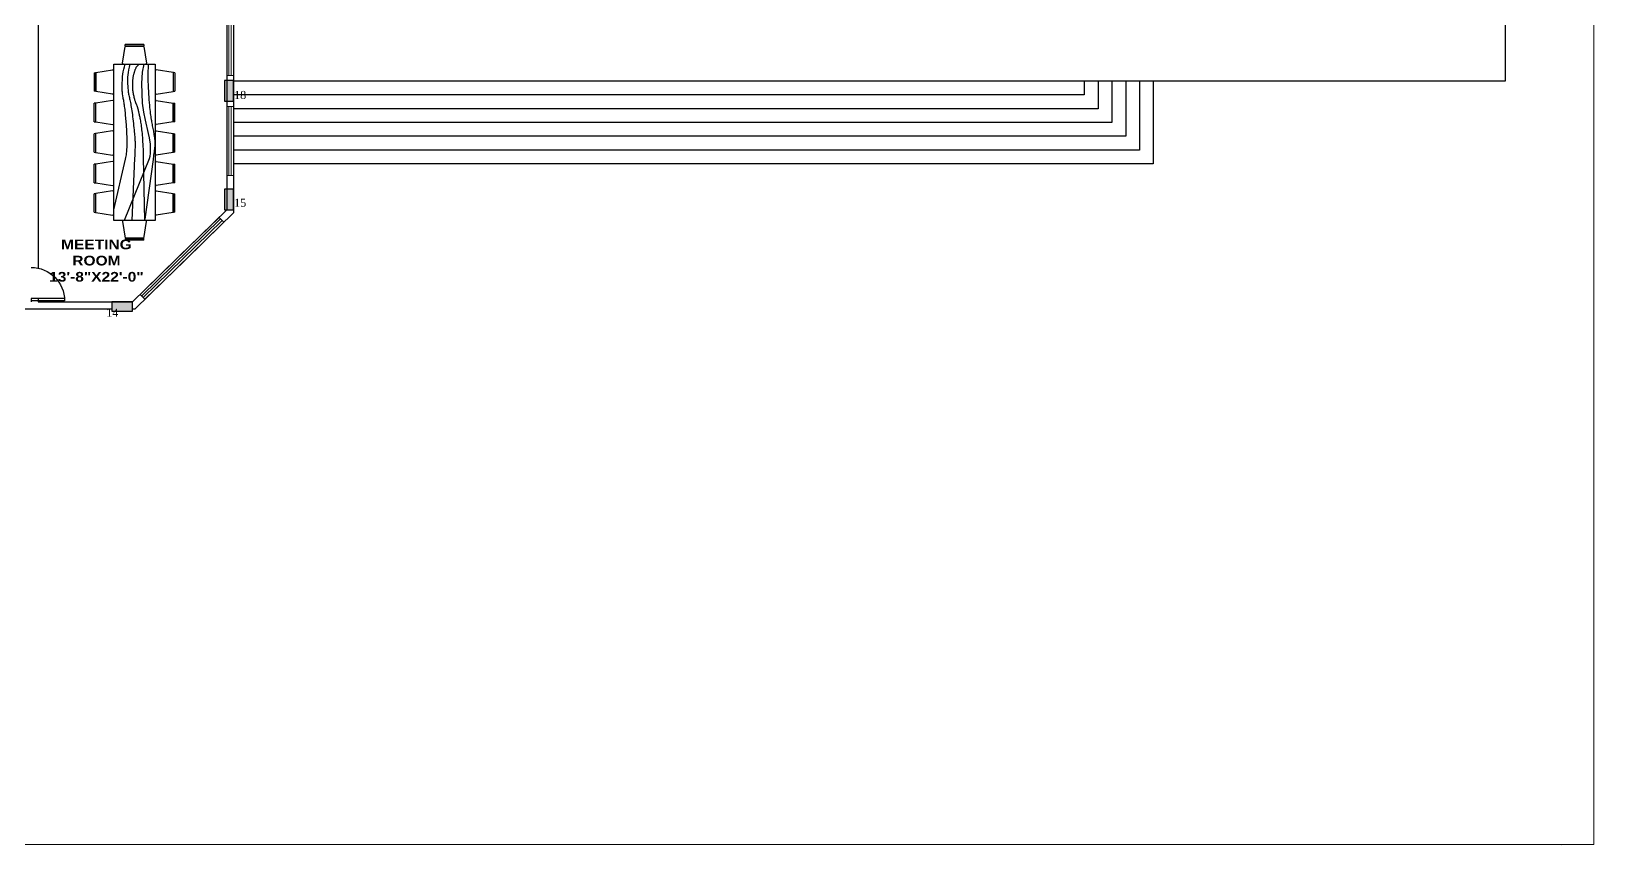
# Model space of a CAD drawing. Extents: x -57174 to 10055, y -18330 to 89882.
# Drawn here: x -23924 to 10055, y 47194 to 64905 of the extents above; entities that cross this region are included whole.
import ezdxf

# ---------------------------------------------------------------- set-up
doc = ezdxf.new("R2010")
doc.units = 0
doc.header["$LTSCALE"] = 50
doc.header["$MEASUREMENT"] = 0
doc.layers.get('0').update_dxf_attribs({"color": 8, "linetype": 'CONTINUOUS'})
doc.layers.get('Defpoints').update_dxf_attribs({"color": 8, "linetype": 'CONTINUOUS'})
for name, color, linetype in [('COLUMN', 8, 'CONTINUOUS'), ('COLUMN HATCH', 8, 'CONTINUOUS'), ('FURNITURE_1', 8, 'CONTINUOUS'), ('OUTER LINE', 8, 'CONTINUOUS'), ('STAIR', 8, 'CONTINUOUS'), ('SUPPLY', 6, 'CONTINUOUS'), ('TEXT', 8, 'CONTINUOUS'), ('WALL', 8, 'CONTINUOUS'), ('WINDOOW', 8, 'CONTINUOUS'), ('XREF-ARCH', 8, 'CONTINUOUS')]:
    doc.layers.add(name, color=color, linetype=linetype)
doc.styles.add('H St Bt', font='ariblk.ttf', dxfattribs={"height": 50})
doc.styles.add('TECHNICBOLD', font='times.ttf', dxfattribs={"height": 10})

# ---------------------------------------------------------------- blocks, each defined once
blk = doc.blocks.new('D2')
at = {"layer": 'OUTER LINE', "color": 0, "linetype": 'Continuous'}
for p, q in [((73118, 16585.2), (73118, 16614.2)), ((73118, 16614.2), (73121, 16614.2)), ((73120, 16585.2), (73120, 16614.2)), ((73120, 16608.2), (73121, 16608.2))]:
    blk.add_line(p, q, dxfattribs=at)
blk.add_arc((73120, 16614.2), 29, 180, 270, dxfattribs=at)
blk = doc.blocks.new('PLAN')
at = {"layer": 'COLUMN HATCH', "linetype": 'Continuous'}
for points in [[(20875, 3038), (20875, 3488), (20675, 3488), (20675, 3038)], [(20875, 3038), (20875, 3488), (20675, 3488), (20675, 3038)], [(20875, 675), (20875, 1125), (20675, 1125), (20675, 675)], [(20875, 675), (20875, 1125), (20675, 1125), (20675, 675)], [(18225, -1525), (18675, -1525), (18675, -1325), (18225, -1325)], [(18225, -1525), (18675, -1525), (18675, -1325), (18225, -1325)], [(18225, -1525), (18675, -1525), (18675, -1325), (18225, -1325)]]:
    blk.add_hatch(color=256, dxfattribs=at).paths.add_polyline_path(points)
at = {"linetype": 'Continuous'}
for points in [[(18270, 673), (18528, 1778), (18535, 1812), (18541, 1844), (18546, 1875), (18549, 1906), (18552, 1936), (18555, 1966), (18557, 1997), (18558, 2028), (18559, 2059), (18560, 2090), (18560, 2122), (18560, 2154), (18560, 2186), (18560, 2217), (18559, 2249), (18558, 2280), (18557, 2311), (18556, 2342), (18555, 2373), (18553, 2405), (18551, 2437), (18549, 2470), (18547, 2504), (18544, 2539), (18541, 2576), (18538, 2612), (18535, 2649), (18531, 2686), (18528, 2722), (18524, 2758), (18521, 2793), (18517, 2827), (18514, 2859), (18510, 2891), (18506, 2921), (18502, 2949), (18498, 2977), (18494, 3004), (18490, 3029), (18486, 3053), (18481, 3077), (18477, 3099), (18473, 3122), (18469, 3144), (18465, 3165), (18462, 3188), (18459, 3210), (18457, 3233), (18455, 3257), (18454, 3283), (18453, 3310), (18453, 3339), (18453, 3371), (18454, 3406), (18455, 3443), (18456, 3485), (18458, 3529), (18462, 3577), (18467, 3627), (18475, 3679), (18486, 3732), (18501, 3787), (18520, 3843)], [(18920, 3843), (18888, 3671), (18870, 3421), (18888, 2992), (18916, 2801), (18951, 2627), (19020, 2334), (19042, 2241), (19060, 2106), (19060, 1970), (19060, 1910), (19054, 1834), (19037, 1785), (18499, 444)], [(18620, 3843), (18602, 3777), (18589, 3717), (18580, 3660), (18574, 3609), (18570, 3561), (18569, 3517), (18569, 3477), (18570, 3439), (18571, 3405), (18572, 3372), (18574, 3342), (18576, 3314), (18579, 3287), (18582, 3261), (18585, 3237), (18589, 3213), (18593, 3189), (18597, 3166), (18602, 3142), (18608, 3117), (18613, 3092), (18619, 3066), (18625, 3038), (18631, 3008), (18637, 2976), (18643, 2943), (18649, 2907), (18655, 2870), (18662, 2830), (18668, 2789), (18674, 2745), (18679, 2700), (18685, 2653), (18690, 2605), (18696, 2556), (18701, 2508), (18705, 2461), (18710, 2417), (18714, 2374), (18718, 2336), (18721, 2301), (18724, 2270), (18727, 2241), (18729, 2213), (18731, 2186), (18732, 2159), (18733, 2131), (18733, 2101), (18733, 2067), (18732, 2031), (18731, 1991), (18729, 1949), (18727, 1902), (18725, 1853), (18723, 1800), (18660, 444)], [(18948, 444), (18919, 1812), (18917, 1877), (18915, 1938), (18913, 1996), (18910, 2051), (18908, 2103), (18905, 2154), (18902, 2202), (18899, 2249), (18895, 2293), (18891, 2337), (18887, 2378), (18883, 2417), (18879, 2455), (18874, 2490), (18870, 2523), (18865, 2554), (18860, 2584), (18855, 2611), (18851, 2637), (18846, 2661), (18841, 2684), (18837, 2705), (18832, 2725), (18828, 2745), (18824, 2763), (18820, 2780), (18816, 2796), (18813, 2811), (18810, 2825), (18807, 2838), (18804, 2850), (18801, 2861), (18798, 2872), (18796, 2881), (18793, 2890), (18791, 2898), (18788, 2906), (18786, 2913), (18784, 2920), (18781, 2927), (18778, 2934), (18776, 2941), (18773, 2949), (18770, 2956), (18766, 2964), (18763, 2972), (18760, 2980), (18756, 2989), (18752, 2998), (18748, 3008), (18744, 3019), (18739, 3031), (18735, 3045), (18730, 3060), (18725, 3077), (18720, 3095), (18715, 3116), (18710, 3137), (18705, 3159), (18700, 3182), (18696, 3205), (18692, 3228), (18689, 3250), (18686, 3272), (18685, 3293), (18683, 3313), (18682, 3333), (18682, 3352), (18682, 3371), (18682, 3390), (18682, 3409), (18683, 3427), (18683, 3445), (18684, 3462), (18685, 3480), (18686, 3496), (18687, 3513), (18688, 3528), (18690, 3543), (18692, 3557), (18694, 3570), (18696, 3582), (18699, 3594), (18702, 3606), (18705, 3618), (18708, 3629), (18711, 3640), (18714, 3652), (18718, 3664), (18721, 3676), (18725, 3688), (18729, 3700), (18733, 3713), (18738, 3725), (18742, 3738), (18748, 3751), (18754, 3764), (18760, 3777), (18769, 3790), (18778, 3803), (18790, 3816), (18804, 3830), (18820, 3843)], [(19020, 3843), (19015, 3767), (19011, 3690), (19010, 3615), (19010, 3540), (19012, 3466), (19014, 3394), (19018, 3324), (19022, 3256), (19026, 3190), (19031, 3127), (19035, 3066), (19040, 3008), (19044, 2954), (19049, 2903), (19054, 2856), (19059, 2812), (19063, 2773), (19068, 2737), (19072, 2704), (19077, 2673), (19082, 2643), (19087, 2615), (19092, 2587), (19097, 2559), (19102, 2531), (19108, 2502), (19114, 2473), (19119, 2444), (19125, 2416), (19130, 2388), (19135, 2362), (19140, 2337), (19144, 2315), (19147, 2293), (19151, 2273), (19153, 2254), (19155, 2236), (19157, 2218), (19159, 2201), (19160, 2183), (19161, 2166), (19161, 2147), (19162, 2127), (19161, 2107), (19161, 2084), (19159, 2059), (19157, 2033), (19154, 2003), (19151, 1971), (19146, 1937), (19142, 1901), (19137, 1866), (19132, 1832), (19128, 1799), (19124, 1769), (18948, 472)]]:
    blk.add_lwpolyline(points, dxfattribs=at)
at = {"layer": 'COLUMN', "linetype": 'Continuous'}
for points in [[(20675, 3038), (20875, 3038), (20875, 3488), (20675, 3488)], [(20675, 3038), (20875, 3038), (20875, 3488), (20675, 3488)], [(20675, 675), (20875, 675), (20875, 1125), (20675, 1125)], [(20675, 675), (20875, 675), (20875, 1125), (20675, 1125)], [(18225, -1325), (18225, -1525), (18675, -1525), (18675, -1325)], [(18225, -1325), (18225, -1525), (18675, -1525), (18675, -1325)], [(18225, -1325), (18225, -1525), (18675, -1525), (18675, -1325)]]:
    blk.add_lwpolyline(points, close=True, dxfattribs=at)
at = {"layer": 'FURNITURE_1'}
for p, q in [((18458, 3868), (18514, 4231)), ((18926, 4231), (18514, 4231)), ((18516, 4243), (18520, 4268)), ((18516, 4243), (18924, 4243)), ((18920, 4268), (18520, 4268)), ((18920, 4268), (18924, 4243)), ((18926, 4231), (18983, 3868)), ((18270, 444), (18270, 3843)), ((18270, 3843), (19170, 3843)), ((19170, 3843), (19170, 444)), ((17845, 3657), (17870, 3661)), ((17845, 3657), (17845, 3257)), ((17870, 3253), (17870, 3661)), ((17883, 3663), (18245, 3719)), ((17883, 3662), (17883, 3251)), ((19558, 3663), (19195, 3719)), ((19558, 3662), (19558, 3251)), ((19595, 3657), (19570, 3661)), ((19570, 3253), (19570, 3661)), ((19595, 3657), (19595, 3257)), ((17870, 3253), (17845, 3257)), ((18245, 3194), (17883, 3251)), ((19195, 3194), (19558, 3251)), ((19570, 3253), (19595, 3257)), ((17870, 2997), (17845, 2993)), ((17845, 2593), (17845, 2993)), ((17870, 2997), (17870, 2589)), ((18245, 3056), (17883, 2999)), ((17883, 2588), (17883, 2999)), ((19195, 3056), (19558, 2999)), ((19558, 2588), (19558, 2999)), ((19570, 2997), (19570, 2589)), ((19570, 2997), (19595, 2993)), ((19595, 2593), (19595, 2993)), ((17845, 2593), (17870, 2589)), ((17883, 2587), (18245, 2531)), ((18245, 2392), (17883, 2336)), ((19558, 2587), (19195, 2531)), ((19195, 2392), (19558, 2336)), ((19595, 2593), (19570, 2589)), ((17870, 2334), (17845, 2330)), ((17845, 1930), (17845, 2330)), ((17870, 2334), (17870, 1926)), ((17883, 1924), (17883, 2336)), ((19558, 1924), (19558, 2336)), ((19570, 2334), (19570, 1926)), ((19570, 2334), (19595, 2330)), ((19595, 1930), (19595, 2330)), ((17845, 1930), (17870, 1926)), ((17883, 1924), (18245, 1867)), ((18245, 1729), (17883, 1672)), ((19558, 1924), (19195, 1867)), ((19195, 1729), (19558, 1672)), ((19595, 1930), (19570, 1926)), ((17870, 1670), (17845, 1666)), ((17845, 1266), (17845, 1666)), ((17870, 1670), (17870, 1263)), ((17883, 1261), (17883, 1672)), ((19558, 1261), (19558, 1672)), ((19570, 1670), (19570, 1263)), ((19570, 1670), (19595, 1666)), ((19595, 1266), (19595, 1666)), ((17845, 1266), (17870, 1262)), ((17870, 1027), (17845, 1023)), ((17845, 623), (17845, 1023)), ((17870, 1027), (17870, 619)), ((17883, 1261), (18245, 1204)), ((18245, 1086), (17883, 1029)), ((17883, 617), (17883, 1029)), ((19558, 1261), (19195, 1204)), ((19195, 1086), (19558, 1029)), ((19558, 617), (19558, 1029)), ((19595, 1266), (19570, 1262)), ((19570, 1027), (19570, 619)), ((19570, 1027), (19595, 1023)), ((19595, 623), (19595, 1023)), ((17845, 623), (17870, 619)), ((17883, 617), (18245, 561)), ((19170, 444), (18270, 444)), ((18458, 419), (18514, 57)), ((18926, 56), (18983, 419)), ((19558, 617), (19195, 561)), ((19595, 623), (19570, 619)), ((18926, 57), (18514, 57)), ((18516, 44), (18924, 44)), ((18516, 44), (18520, 19)), ((18920, 19), (18520, 19)), ((18920, 19), (18924, 44))]:
    blk.add_line(p, q, dxfattribs=at)
for centre, start, end in [((18483, 3868), 180, 270), ((18958, 3868), 270, 0), ((18245, 3694), 0, 90), ((19195, 3694), 90, 180), ((18245, 3219), 270, 0), ((19195, 3219), 180, 270), ((18245, 3031), 0, 90), ((19195, 3031), 90, 180), ((18245, 2556), 270, 0), ((18245, 2367), 0, 90), ((19195, 2556), 180, 270), ((19195, 2367), 90, 180), ((18245, 1892), 270, 0), ((18245, 1704), 0, 90), ((19195, 1892), 180, 270), ((19195, 1704), 90, 180), ((18245, 1229), 270, 0), ((18245, 1061), 0, 90), ((19195, 1229), 180, 270), ((19195, 1061), 90, 180), ((18245, 586), 270, 0), ((18483, 419), 90, 180), ((18958, 419), 0, 90), ((19195, 586), 180, 270)]:
    blk.add_arc(centre, 25, start, end, dxfattribs=at)
at = {"layer": 'STAIR', "linetype": 'Continuous'}
for p, q in [((48525, 5050), (48525, 3475)), ((48525, 3475), (20875, 3475)), ((39375, 3475), (39375, 3175)), ((39675, 3475), (39675, 2875)), ((39975, 3475), (39975, 2575)), ((40275, 3475), (40275, 2275)), ((40575, 3475), (40575, 1975)), ((40875, 3475), (40875, 1675)), ((39375, 3175), (20875, 3175)), ((39675, 2875), (20875, 2875)), ((39975, 2575), (20875, 2575)), ((40275, 2275), (20875, 2275)), ((40575, 1975), (20875, 1975)), ((40875, 1675), (20875, 1675))]:
    blk.add_line(p, q, dxfattribs=at)
at = {"layer": 'WALL', "linetype": 'Continuous'}
for p, q in [((16625, 5275), (16625, -591)), ((20725, 5275), (20725, 2100)), ((20725, 5100), (20725, 3450)), ((20875, 5275), (20875, 3488)), ((20875, 5275), (20875, 2894)), ((20725, 3600), (20725, 3488)), ((20725, 3038), (20725, 2894)), ((20725, 3038), (20725, 2894)), ((20725, 2781), (20725, 675)), ((20875, 3000), (20875, 612)), ((20725, 1950), (20725, 675)), ((18675, -1325), (20725, 675)), ((18736, -1475), (20875, 612)), ((16625, -1250), (16625, -1325)), ((16625, -1300), (16625, -1325)), ((16625, -1325), (18675, -1325)), ((12125, -1475), (18225, -1475)), ((18675, -1475), (18736, -1475)), ((18675, -1475), (18736, -1475))]:
    blk.add_line(p, q, dxfattribs=at)
at = {"layer": 'WINDOOW', "lineweight": 0}
for p, q in [((20725, 5100), (20725, 3600)), ((20775, 5100), (20775, 3600)), ((20825, 5100), (20825, 3600)), ((20875, 5100), (20875, 3600)), ((20875, 3600), (20725, 3600)), ((20875, 3600), (20725, 3600)), ((20875, 2922), (20725, 2922)), ((20725, 2922), (20725, 1422)), ((20775, 2922), (20775, 1422)), ((20825, 2922), (20825, 1422)), ((20875, 2922), (20875, 1422)), ((20875, 1422), (20725, 1422)), ((20875, 1422), (20725, 1422)), ((18876, -1199), (20594, 477)), ((18911, -1234), (20629, 442)), ((19699, -326), (20558, 512)), ((20664, 406), (19806, -432)), ((20558, 512), (20664, 406)), ((18840, -1164), (19699, -326)), ((19806, -432), (18947, -1270)), ((18840, -1164), (18947, -1270))]:
    blk.add_line(p, q, dxfattribs=at)
at = {"layer": 'WINDOOW', "lineweight": 0, "xscale": -25, "yscale": 25, "zscale": 25, "rotation": 90}
blk.add_blockref('D2', (431829, 1826699), dxfattribs=at)
at = {"layer": 'TEXT', "lineweight": 0, "char_height": 174, "width": 128.48, "attachment_point": 1, "style": 'TECHNICBOLD'}
for s, insert in [('18', (20887, 3261)), ('15', (20887, 916)), ('14', (18106, -1473))]:
    blk.add_mtext(s, dxfattribs=dict(at, insert=insert))
at = {"layer": 'TEXT', "linetype": 'Continuous', "insert": (17892, -430), "char_height": 210.94, "width": 3916.99, "attachment_point": 5, "style": 'H St Bt'}
blk.add_mtext('MEETING\\PROOM\\P13\'-8"X22\'-0"', dxfattribs=at)

msp = doc.modelspace()

# ---------------------------------------------------------------- linework, layer by layer
at = {"layer": 'Defpoints', "lineweight": 0}
msp.add_lwpolyline([(-42267.2, 89881.6), (10054.8, 89881.6), (10054.8, 47218), (-42267.2, 47218)], close=True, dxfattribs=at)
at = {"layer": 'SUPPLY', "lineweight": 0, "extrusion": (0, -1, 0)}
for p, q in [((9343, 47218, 3000), (9343, 47218)), ((9343, 47194, 3000), (9343, 47194, 3700))]:
    msp.add_line(p, q, dxfattribs=at)

# ---------------------------------------------------------------- block references
at = {"layer": 'XREF-ARCH', "lineweight": 0}
msp.add_blockref('PLAN', (-40398.6, 60346), dxfattribs=at)

doc.saveas('drawing.dxf')
